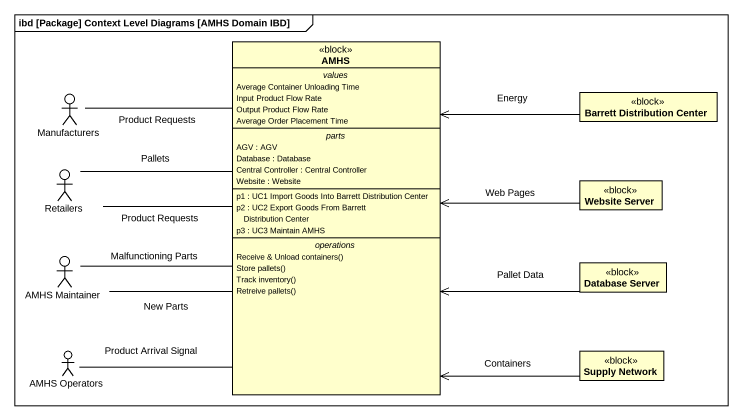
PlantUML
@startuml
mainframe ibd [Package] Context Level Diagrams [AMHS Domain IBD]
allowmixing
hide circle
hide empty members
class AMHS <<block>> {
  -- values --
  Average Container Unloading Time
  Input Product Flow Rate
  Output Product Flow Rate
  Average Order Placement Time
  -- parts --
  AGV : AGV
  Database : Database
  Central Controller : Central Controller
  Website : Website
  --
  p1 : UC1 Import Goods Into Barrett Distribution Center
  p2 : UC2 Export Goods From Barrett Distribution Center
  p3 : UC3 Maintain AMHS
  -- operations --
  Receive & Unload containers()
  Store pallets()
  Track inventory()
  Retreive pallets()
}
actor Manufacturers
class "Barrett Distribution Center" as Barrett_Distribution_Center <<block>>
actor Retailers
class "Website Server" as Website_Server <<block>>
actor "AMHS Maintainer" as AMHS_Maintainer
class "Database Server" as Database_Server <<block>>
actor "AMHS Operators" as AMHS_Operators
class "Supply Network" as Supply_Network <<block>>
Manufacturers -right- AMHS : Product Requests
Barrett_Distribution_Center -left-> "Energy" AMHS
Retailers -right- AMHS : Product Requests
Retailers -right- AMHS : Pallets
Website_Server -left-> "Web Pages" AMHS
AMHS_Maintainer -right- AMHS : New Parts
AMHS_Maintainer -right- AMHS : Malfunctioning Parts
Database_Server -left-> "Pallet Data" AMHS
AMHS_Operators -right- AMHS : Product Arrival Signal
Supply_Network -left-> "Containers" AMHS
@enduml
